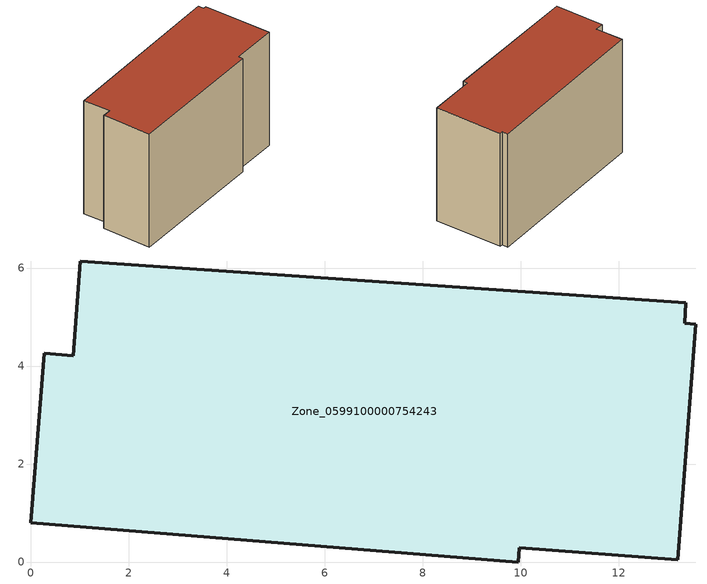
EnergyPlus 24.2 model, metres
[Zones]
Zone_0599100000754243
 floor ground (C_G): 13.37,5.29 13.35,4.88 13.57,4.85 13.21,0.05 9.97,0.29 9.94,0 0,0.81 0.27,4.26 0.87,4.21 1,6.14 z0
 wall outside (C_F): 0.27,4.26 0,0.81 9.94,0 9.97,0.29 13.21,0.05 13.57,4.85 13.35,4.88 13.37,5.29 1,6.14 0.87,4.21 0.27,4.26 z0:8.59
 roof outside (C_R): 13.35,4.88 13.37,5.29 1,6.14 0.87,4.21 0.27,4.26 0,0.81 9.94,0 9.97,0.29 13.21,0.05 13.57,4.85 z8.59
[BUILDING]
Pand.0599100000754243: North Axis=0; Terrain=City; Loads Convergence Tolerance Value=0.04; Temperature Convergence Tolerance Value=0.4; Solar Distribution=FullExterior; Maximum Number of Warmup Days=25; Minimum Number of Warmup Days=1
[Site:Location]
Rotterdam.The.Hague.AP_ZH_NLD Design_Conditions: Latitude=51.96; Longitude=4.45; Time Zone=1; Elevation=-4.5
[SITE:GROUNDTEMPERATURE:BUILDINGSURFACE]
18, 18, 18, 18, 18, 18, 18, 18, 18, 18, 18, 18
[MATERIAL] Thermal Absorptance=0.9; Solar Absorptance=0.7; Visible Absorptance=0.7
Name | Roughness | Thickness | Conductivity | Density | Specific Heat
G.TI.2006-2014 | MediumSmooth | 0.15 | 0.06 | 540 | 1210
F.TI.2006-2014 | Rough | 0.3 | 0.12 | 1920 | 840
R.TI.2006-2014 | MediumRough | 0.2 | 0.08 | 1500 | 1000
[CONSTRUCTION]
C_G: G.TI.2006-2014
C_F: F.TI.2006-2014
C_R: R.TI.2006-2014
[ZONE]
Zone_0599100000754243: Type=1; Multiplier=1; Ceiling Height=Autocalculate; Volume=Autocalculate; Floor Area=autocalculate; Part of Total Floor Area=Yes
[ZONEINFILTRATION:DESIGNFLOWRATE]
Infil_Zone_0599100000754243: Zone or ZoneList or Space or SpaceList=Zone_0599100000754243; Schedule=AlwaysOn; Design Flow Rate Calculation Method=Flow/Area; Flow Rate per Floor Area=0.0015; Constant Term Coefficient=1; Temperature Term Coefficient=0; Velocity Term Coefficient=0; Velocity Squared Term Coefficient=0
[HVACTEMPLATE:ZONE:IDEALLOADSAIRSYSTEM]
Zone_0599100000754243: Maximum Heating Supply Air Temperature=50; Minimum Cooling Supply Air Temperature=13; Maximum Heating Supply Air Humidity Ratio=0.0156; Minimum Cooling Supply Air Humidity Ratio=0.0077; Heating Limit=NoLimit; Cooling Limit=NoLimit; Dehumidification Control Type=ConstantSensibleHeatRatio; Cooling Sensible Heat Ratio=0.7; Dehumidification Setpoint=60; Humidification Control Type=None; Humidification Setpoint=30; Outdoor Air Method=None; Outdoor Air Flow Rate per Person=0.00944; Outdoor Air Flow Rate per Zone Floor Area=0; Outdoor Air Flow Rate per Zone=0; Demand Controlled Ventilation Type=None; Outdoor Air Economizer Type=NoEconomizer; Heat Recovery Type=None; Sensible Heat Recovery Effectiveness=0.7; Latent Heat Recovery Effectiveness=0.65
[ZONECONTROL:THERMOSTAT]
ThermostatControl_Zone_0599100000754243: Zone or ZoneList=Zone_0599100000754243; Control Type Schedule=DualSetpointControlType; Control 1=Thermostat_Zone_0599100000754243; Temperature Difference Between Cutout And Setpoint=0
[THERMOSTATSETPOINT:DUALSETPOINT]
Thermostat_Zone_0599100000754243: Heating Setpoint Temperature Schedule=HeatingSetpoint_Zone_0599100000754243; Cooling Setpoint Temperature Schedule=CoolingSetpoint_Zone_0599100000754243
[SCHEDULE:COMPACT]
HeatingSetpoint_Zone_0599100000754243: Through: 12/31, For: AllDays, Until: 24:00, 21
CoolingSetpoint_Zone_0599100000754243: Through: 12/31, For: AllDays, Until: 24:00, 24
DualSetpointControlType: Through: 12/31, For: AllDays, Until: 24:00, 4
AlwaysOn: Through: 12/31, For: AllDays, Until: 24:00, 1
